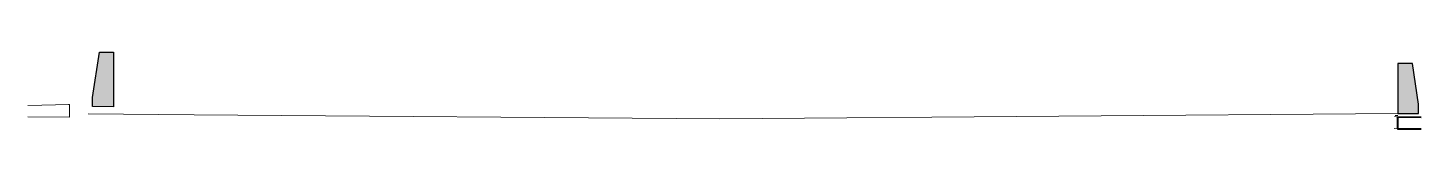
# Model space of a CAD drawing. Header units: metres. Extents: x -1147 to -802, y 5 to 567.
# Drawn here: x -924.74 to -887.36, y 21.47 to 23.54 of the extents above; entities that cross this region are included whole.
import ezdxf

# ---------------------------------------------------------------- set-up
doc = ezdxf.new("R2010")
doc.units = ezdxf.units.M
for name, color, linetype, lineweight in [('A-DETL', 7, 'Continuous', 13), ('A-DETL-GENF', 7, 'Continuous', 9), ('C-TOPO', 7, 'Continuous', 9)]:
    doc.layers.add(name, color=color, linetype=linetype, lineweight=lineweight)

msp = doc.modelspace()

# ---------------------------------------------------------------- hatches: boundary and pattern name
at = {"layer": 'A-DETL-GENF', "true_color": 0xc0c0c0}
for points in [[(-922.4423, 22.071), (-922.4423, 23.54), (-922.8174, 23.54), (-923.0023, 22.3221), (-923.0023, 22.0752)], [(-887.9832, 21.8869), (-887.4232, 21.8911), (-887.4232, 22.138), (-887.5893, 23.2318), (-887.9832, 23.2318), (-887.9832, 22.118)]]:
    msp.add_hatch(color=9, dxfattribs=at).paths.add_polyline_path(points)

# ---------------------------------------------------------------- linework, layer by layer
at = {"layer": 'A-DETL', "lineweight": 25}
for p, q in [((-923.0023, 22.3221), (-922.8174, 23.54)), ((-922.8174, 23.54), (-922.4423, 23.54)), ((-922.4423, 23.54), (-922.4423, 22.4322)), ((-887.5893, 23.2318), (-887.9832, 23.2318)), ((-887.9832, 23.2318), (-887.9832, 22.118)), ((-887.4232, 22.138), (-887.5893, 23.2318)), ((-922.4423, 22.4322), (-922.4423, 22.071)), ((-923.0023, 22.0752), (-923.0023, 22.3221)), ((-922.4423, 22.071), (-923.0023, 22.0752)), ((-887.9832, 22.118), (-887.9832, 21.8869)), ((-887.4232, 21.8911), (-887.4232, 22.138)), ((-887.9832, 21.8869), (-887.4232, 21.8911))]:
    msp.add_line(p, q, dxfattribs=at)
at = {"layer": 'A-DETL', "lineweight": 18}
for p, q in [((-887.9832, 21.8869), (-887.9832, 23.2318)), ((-923.1185, 21.8806), (-920.2786, 21.8565)), ((-920.2786, 21.8565), (-906.1723, 21.7466)), ((-906.1723, 21.7466), (-887.9832, 21.8869)), ((-887.9832, 21.8332), (-888.0528, 21.8332))]:
    msp.add_line(p, q, dxfattribs=at)
at = {"layer": 'C-TOPO'}
for p, q in [((-923.621, 22.1348), (-924.7365, 22.1081)), ((-923.6387, 22.1361), (-923.6387, 22.1362)), ((-923.6347, 22.1347), (-923.6387, 22.1361)), ((-923.6312, 22.1346), (-923.6347, 22.1347)), ((-923.621, 21.7944), (-923.621, 22.1348)), ((-924.7365, 21.7991), (-923.621, 21.7944)), ((-888.069, 21.8062), (-888.0169, 21.7969)), ((-888.0169, 21.7969), (-888.0138, 21.7964)), ((-888.0131, 21.7963), (-887.9877, 21.7917)), ((-887.9978, 21.4812), (-888.0752, 21.4909)), ((-887.9877, 21.4801), (-887.9978, 21.4812))]:
    msp.add_line(p, q, dxfattribs=at)
at = {"layer": 'C-TOPO', "lineweight": 40}
for p, q in [((-887.9868, 21.7917), (-887.9877, 21.7917)), ((-887.9877, 21.7917), (-887.9877, 21.4801)), ((-887.356, 21.7823), (-887.9868, 21.7917)), ((-887.9877, 21.4801), (-887.356, 21.4748))]:
    msp.add_line(p, q, dxfattribs=at)

doc.saveas('drawing.dxf')
